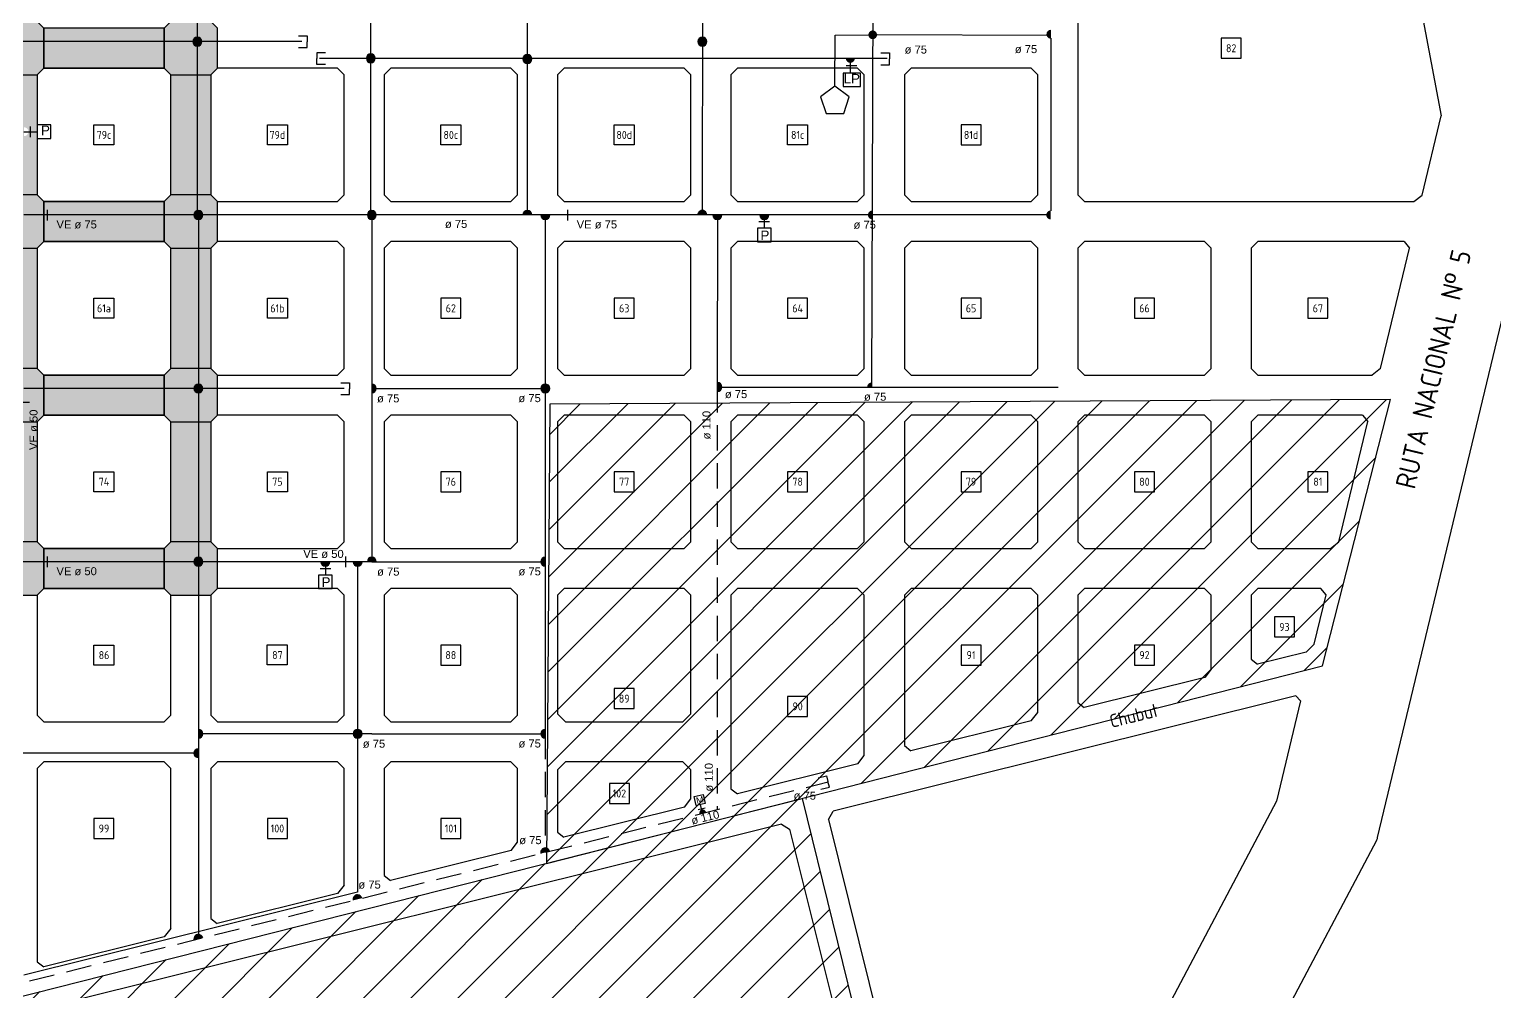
# Model space of a CAD drawing. Extents: x -48 to 13651, y -112 to 3468.
# Drawn here: x 12001 to 13099, y 907 to 1628 of the extents above; entities that cross this region are included whole.
import ezdxf
from ezdxf.enums import TextEntityAlignment as Align

# ---------------------------------------------------------------- set-up
doc = ezdxf.new("R2010")
doc.units = 0
doc.header["$LTSCALE"] = 6
doc.header["$MEASUREMENT"] = 0
doc.linetypes.add('HIDDEN2', pattern=[4.7625, 3.175, -1.5875])
for name, color, linetype in [('01', 1, 'CONTINUOUS'), ('02', 2, 'CONTINUOUS'), ('A110', 170, 'CONTINUOUS'), ('AMPLIACIONES', 2, 'CONTINUOUS'), ('Caño 50mm', 1, 'CONTINUOUS'), ('Caño 63mm', 2, 'CONTINUOUS'), ('llaves', 3, 'CONTINUOUS'), ('MANZANAS', 7, 'CONTINUOUS'), ('NOMB_CALLES', 4, 'CONTINUOUS'), ('NOMENCLATURA CAÑOS', 3, 'CONTINUOUS'), ('NUMERO-MANZANA', 4, 'CONTINUOUS'), ('Pavimento', 253, 'CONTINUOUS'), ('RED', 200, 'CONTINUOUS'), ('RED SEC', 150, 'CONTINUOUS'), ('sectores nuevos', 252, 'CONTINUOUS')]:
    doc.layers.add(name, color=color, linetype=linetype)
doc.styles.add('DATOS', font='arial.ttf')
doc.styles.add('GEOSLAB703LTBT', font='isocp.shx', dxfattribs={"width": 0.9, "height": 8})

# ---------------------------------------------------------------- blocks, each defined once
blk = doc.blocks.new('CUADRADO')
at = {"layer": 'NUMERO-MANZANA', "linetype": 'Continuous'}
blk.add_lwpolyline([(-7.5, -7.5), (7.5, -7.5), (7.5, 7.5), (-7.5, 7.5)], close=True, dxfattribs=at)

msp = doc.modelspace()

# ---------------------------------------------------------------- hatches: boundary and pattern name
at = {"layer": 'Pavimento'}
h = msp.add_hatch(color=256, dxfattribs=at)
h.paths.add_polyline_path([(11751.575, 1599.145), (11841.575, 1599.145), (11841.575, 1629.145), (11751.575, 1629.145)])
h.paths.add_polyline_path([(11881.575, 1599.145), (11881.575, 1629.145), (11876.575, 1634.145), (11846.575, 1634.145), (11841.575, 1629.145), (11841.575, 1599.145), (11846.575, 1594.145), (11876.575, 1594.145)])
h.paths.add_polyline_path([(11881.575, 1599.145), (11971.575, 1599.145), (11971.575, 1629.145), (11881.575, 1629.145)])
h.paths.add_polyline_path([(12011.575, 1599.145), (12011.575, 1629.145), (12006.575, 1634.145), (11976.575, 1634.145), (11971.575, 1629.145), (11971.575, 1599.145), (11976.575, 1594.145), (12006.575, 1594.145)])
h.paths.add_polyline_path([(12011.575, 1599.145), (12101.575, 1599.145), (12101.575, 1629.145), (12011.575, 1629.145)])
h.paths.add_polyline_path([(12141.575, 1599.145), (12141.575, 1629.145), (12136.575, 1634.145), (12106.575, 1634.145), (12101.575, 1629.145), (12101.575, 1599.145), (12106.575, 1594.145), (12136.575, 1594.145)])
h = msp.add_hatch(color=256, dxfattribs=at)
h.dxf.hatch_style = 2
h.paths.add_polyline_path([(11996.575, 1594.145), (11976.575, 1594.145), (11976.575, 1504.145), (11996.575, 1504.145)])
h.paths.add_polyline_path([(12006.575, 1551.551), (11999.926, 1551.551, -0.41421356), (11996.575, 1548.2), (11996.575, 1504.145), (12006.575, 1504.145)])
h.paths.add_polyline_path([(11996.575, 1554.902, -0.41421356), (11999.926, 1551.551), (12006.575, 1551.551), (12006.575, 1594.145), (11996.575, 1594.145)])
h = msp.add_hatch(color=256, dxfattribs=at)
h.dxf.hatch_style = 2
h.paths.add_polyline_path([(12127.359, 1334.145), (12106.575, 1334.145), (12106.575, 1244.145), (12127.359, 1244.145)])
h.paths.add_polyline_path([(12127.359, 1244.145), (12136.575, 1244.145), (12136.575, 1334.145), (12127.359, 1334.145)])
h.paths.add_polyline_path([(12127.359, 1464.145), (12106.575, 1464.145), (12106.575, 1374.145), (12127.359, 1374.145)])
h.paths.add_polyline_path([(12136.575, 1464.145), (12127.359, 1464.145), (12127.359, 1374.145), (12136.575, 1374.145)])
h.paths.add_polyline_path([(12126.575, 1594.145), (12106.575, 1594.145), (12106.575, 1504.145), (12126.575, 1504.145)])
h.paths.add_polyline_path([(12126.575, 1504.145), (12136.575, 1504.145), (12136.575, 1594.145), (12126.575, 1594.145)])
h = msp.add_hatch(color=256, dxfattribs=at)
h.paths.add_polyline_path([(12141.575, 1469.145), (12141.575, 1499.145), (12136.575, 1504.145), (12106.575, 1504.145), (12101.575, 1499.145), (12101.575, 1469.145), (12106.575, 1464.145), (12136.575, 1464.145)])
h.paths.add_polyline_path([(12011.575, 1469.145), (12101.575, 1469.145), (12101.575, 1499.145), (12011.575, 1499.145)])
h.paths.add_polyline_path([(12011.575, 1469.145), (12011.575, 1499.145), (12006.575, 1504.145), (11976.575, 1504.145), (11971.575, 1499.145), (11971.575, 1469.145), (11976.575, 1464.145), (12006.575, 1464.145)])
h.paths.add_polyline_path([(11881.575, 1469.145), (11971.575, 1469.145), (11971.575, 1499.145), (11881.575, 1499.145)])
h.paths.add_polyline_path([(11881.575, 1469.145), (11881.575, 1499.145), (11876.575, 1504.145), (11846.575, 1504.145), (11841.575, 1499.145), (11841.575, 1469.145), (11846.575, 1464.145), (11876.575, 1464.145)])
h = msp.add_hatch(color=256, dxfattribs=at)
h.dxf.hatch_style = 2
h.paths.add_polyline_path([(11996.575, 1464.145), (11976.575, 1464.145), (11976.575, 1374.145), (11996.575, 1374.145)])
h.paths.add_polyline_path([(11996.575, 1374.145), (12006.575, 1374.145), (12006.575, 1464.145), (11996.575, 1464.145)])
h = msp.add_hatch(color=256, dxfattribs=at)
h.paths.add_polyline_path([(11695.475, 1369.145), (11695.475, 1339.145), (11699.299, 1334.286), (11716.575, 1334.145), (11711.575, 1339.145), (11711.575, 1369.145)])
h.paths.add_polyline_path([(11754.859, 1339.145), (11751.575, 1369.145), (11746.575, 1374.145), (11716.575, 1374.145), (11711.575, 1369.145), (11711.575, 1339.145), (11716.575, 1334.145), (11748.684, 1334.286)])
h.paths.add_polyline_path([(11754.859, 1339.145), (11841.575, 1339.145), (11841.575, 1369.145), (11751.575, 1369.145)])
h.paths.add_polyline_path([(11881.575, 1339.145), (11881.575, 1369.145), (11876.575, 1374.145), (11846.575, 1374.145), (11841.575, 1369.145), (11841.575, 1339.145), (11846.575, 1334.145), (11876.575, 1334.145)])
h.paths.add_polyline_path([(11881.575, 1339.145), (11971.575, 1339.145), (11971.575, 1369.145), (11881.575, 1369.145)])
h.paths.add_polyline_path([(12011.575, 1339.145), (12011.575, 1369.145), (12006.575, 1374.145), (11976.575, 1374.145), (11971.575, 1369.145), (11971.575, 1339.145), (11976.575, 1334.145), (12006.575, 1334.145)])
h.paths.add_polyline_path([(12011.575, 1339.145), (12101.575, 1339.145), (12101.575, 1369.145), (12011.575, 1369.145)])
h.paths.add_polyline_path([(12141.575, 1339.145), (12141.575, 1369.145), (12136.575, 1374.145), (12106.575, 1374.145), (12101.575, 1369.145), (12101.575, 1339.145), (12106.575, 1334.145), (12136.575, 1334.145)])
h = msp.add_hatch(color=256, dxfattribs=at)
h.dxf.hatch_style = 2
h.paths.add_polyline_path([(12006.575, 1334.145), (11996.575, 1334.145), (11996.575, 1244.145), (12006.575, 1244.145)])
h = msp.add_hatch(color=256, dxfattribs=at)
h.paths.add_polyline_path([(12141.575, 1209.145), (12141.575, 1239.145), (12136.575, 1244.145), (12106.575, 1244.145), (12101.575, 1239.145), (12101.575, 1209.145), (12106.575, 1204.145), (12136.575, 1204.145)])
h.paths.add_polyline_path([(12011.575, 1209.145), (12101.575, 1209.145), (12101.575, 1239.145), (12011.575, 1239.145)])
h.paths.add_polyline_path([(12011.575, 1209.145), (12011.575, 1239.145), (12006.575, 1244.145), (11976.575, 1244.145), (11971.575, 1239.145), (11971.575, 1209.145), (11976.575, 1204.145), (12006.575, 1204.145)])
h.paths.add_polyline_path([(11881.575, 1209.145), (11971.575, 1209.145), (11971.575, 1239.145), (11881.575, 1239.145)])
h.paths.add_polyline_path([(11881.575, 1209.145), (11881.575, 1239.145), (11876.575, 1244.145), (11846.575, 1244.145), (11841.575, 1239.145), (11841.575, 1209.145), (11846.575, 1204.145), (11876.575, 1204.145)])
at = {"layer": 'RED SEC'}
h = msp.add_hatch(color=256, dxfattribs=at)
edge = h.paths.add_edge_path()
edge.add_line((12632.949, 1627.54), (12632.949, 1620.837))
edge.add_arc((12632.949, 1624.188), 3.351, 90, 270, ccw=False)
h = msp.add_hatch(color=256, dxfattribs=at)
edge = h.paths.add_edge_path()
edge.add_line((12632.757, 1627.54), (12632.757, 1620.837))
edge.add_arc((12632.757, 1624.188), 3.351, -90, 90)
h = msp.add_hatch(color=256, dxfattribs=at)
edge = h.paths.add_edge_path()
edge.add_line((12766.443, 1627.954), (12766.443, 1621.251))
edge.add_arc((12766.443, 1624.603), 3.351, 90, 270, ccw=False)
h = msp.add_hatch(color=256, dxfattribs=at)
edge = h.paths.add_edge_path()
edge.add_line((12126.575, 1622.497), (12126.575, 1615.794))
edge.add_arc((12126.575, 1619.145), 3.351, 90, 270, ccw=False)
h = msp.add_hatch(color=256, dxfattribs=at)
edge = h.paths.add_edge_path()
edge.add_line((12126.575, 1622.497), (12126.575, 1615.794))
edge.add_arc((12126.575, 1619.145), 3.351, 270, 450)
h = msp.add_hatch(color=256, dxfattribs=at)
edge = h.paths.add_edge_path()
edge.add_line((12505.194, 1622.497), (12505.194, 1615.794))
edge.add_arc((12505.194, 1619.145), 3.351, 90, 270, ccw=False)
h = msp.add_hatch(color=256, dxfattribs=at)
edge = h.paths.add_edge_path()
edge.add_line((12505.194, 1622.497), (12505.194, 1615.794))
edge.add_arc((12505.194, 1619.145), 3.351, 270, 450)
h = msp.add_hatch(color=256, dxfattribs=at)
edge = h.paths.add_edge_path()
edge.add_line((12256.604, 1610.008), (12256.604, 1603.305))
edge.add_arc((12256.604, 1606.656), 3.351, 90, 270, ccw=False)
h = msp.add_hatch(color=256, dxfattribs=at)
edge = h.paths.add_edge_path()
edge.add_line((12256.604, 1610.008), (12256.604, 1603.305))
edge.add_arc((12256.604, 1606.656), 3.351, 270, 450)
h = msp.add_hatch(color=256, dxfattribs=at)
edge = h.paths.add_edge_path()
edge.add_line((12373.999, 1609.455), (12373.999, 1602.752))
edge.add_arc((12373.999, 1606.104), 3.351, 90, 270, ccw=False)
h = msp.add_hatch(color=256, dxfattribs=at)
edge = h.paths.add_edge_path()
edge.add_line((12373.999, 1609.455), (12373.999, 1602.752))
edge.add_arc((12373.999, 1606.104), 3.351, 270, 450)
h = msp.add_hatch(color=256, dxfattribs=at)
edge = h.paths.add_edge_path()
edge.add_line((12612.734, 1606.494), (12619.437, 1606.494))
edge.add_arc((12616.086, 1606.494), 3.351, -180, 0, ccw=False)
h = msp.add_hatch(color=256, dxfattribs=at)
edge = h.paths.add_edge_path()
edge.add_line((12127.359, 1492.497), (12127.359, 1485.794))
edge.add_arc((12127.359, 1489.145), 3.351, 90, 270, ccw=False)
h = msp.add_hatch(color=256, dxfattribs=at)
edge = h.paths.add_edge_path()
edge.add_line((12127.359, 1492.497), (12127.359, 1485.794))
edge.add_arc((12127.359, 1489.145), 3.351, 270, 450)
h = msp.add_hatch(color=256, dxfattribs=at)
edge = h.paths.add_edge_path()
edge.add_line((12257.359, 1492.497), (12257.359, 1485.794))
edge.add_arc((12257.359, 1489.145), 3.351, 90, 270, ccw=False)
h = msp.add_hatch(color=256, dxfattribs=at)
edge = h.paths.add_edge_path()
edge.add_line((12257.359, 1492.497), (12257.359, 1485.794))
edge.add_arc((12257.359, 1489.145), 3.351, 270, 450)
h = msp.add_hatch(color=256, dxfattribs=at)
edge = h.paths.add_edge_path()
edge.add_line((12377.374, 1489.145), (12370.672, 1489.145))
edge.add_arc((12374.023, 1489.145), 3.351, 0, 180, ccw=False)
h = msp.add_hatch(color=256, dxfattribs=at)
edge = h.paths.add_edge_path()
edge.add_line((12390.711, 1489.145), (12384.008, 1489.145))
edge.add_arc((12387.359, 1489.145), 3.351, 180, 360)
h = msp.add_hatch(color=256, dxfattribs=at)
edge = h.paths.add_edge_path()
edge.add_line((12508.438, 1489.144), (12501.735, 1489.147))
edge.add_arc((12505.087, 1489.145), 3.351, -0.023758, 179.976242, ccw=False)
h = msp.add_hatch(color=256, dxfattribs=at)
edge = h.paths.add_edge_path()
edge.add_line((12519.764, 1489.139), (12513.061, 1489.142))
edge.add_arc((12516.413, 1489.141), 3.351, 179.976242, 359.976242)
h = msp.add_hatch(color=256, dxfattribs=at)
edge = h.paths.add_edge_path()
edge.add_line((12548.223, 1489.145), (12554.926, 1489.145))
edge.add_arc((12551.575, 1489.145), 3.351, -180, 0, ccw=False)
h = msp.add_hatch(color=256, dxfattribs=at)
edge = h.paths.add_edge_path()
edge.add_line((12632.593, 1492.497), (12632.593, 1485.794))
edge.add_arc((12632.593, 1489.145), 3.351, 90, 270, ccw=False)
h = msp.add_hatch(color=256, dxfattribs=at)
edge = h.paths.add_edge_path()
edge.add_line((12766.3, 1492.497), (12766.3, 1485.794))
edge.add_arc((12766.3, 1489.145), 3.351, 90, 270, ccw=False)
h = msp.add_hatch(color=256, dxfattribs=at)
edge = h.paths.add_edge_path()
edge.add_line((12127.359, 1362.38), (12127.359, 1355.677))
edge.add_arc((12127.359, 1359.029), 3.351, 90, 270, ccw=False)
h = msp.add_hatch(color=256, dxfattribs=at)
edge = h.paths.add_edge_path()
edge.add_line((12127.359, 1362.38), (12127.359, 1355.677))
edge.add_arc((12127.359, 1359.029), 3.351, 270, 450)
h = msp.add_hatch(color=256, dxfattribs=at)
edge = h.paths.add_edge_path()
edge.add_line((12257.359, 1362.404), (12257.359, 1355.701))
edge.add_arc((12257.359, 1359.053), 3.351, 270, 450)
h = msp.add_hatch(color=256, dxfattribs=at)
edge = h.paths.add_edge_path()
edge.add_line((12387.359, 1362.404), (12387.359, 1355.701))
edge.add_arc((12387.359, 1359.053), 3.351, 90, 270, ccw=False)
h = msp.add_hatch(color=256, dxfattribs=at)
edge = h.paths.add_edge_path()
edge.add_line((12387.359, 1362.404), (12387.359, 1355.701))
edge.add_arc((12387.359, 1359.053), 3.351, 270, 450)
h = msp.add_hatch(color=256, dxfattribs=at)
edge = h.paths.add_edge_path()
edge.add_line((12516.359, 1360.145), (12519.71, 1360.145))
edge.add_arc((12516.359, 1360.145), 3.351, 360, 450)
edge.add_line((12516.359, 1363.497), (12516.359, 1360.145))
h = msp.add_hatch(color=256, dxfattribs=at)
edge = h.paths.add_edge_path()
edge.add_line((12632.016, 1360.145), (12628.665, 1360.145))
edge.add_arc((12632.016, 1360.145), 3.351, 90, 180, ccw=False)
edge.add_line((12632.016, 1363.497), (12632.016, 1360.145))
h = msp.add_hatch(color=256, dxfattribs=at)
edge = h.paths.add_edge_path()
edge.add_line((12516.359, 1360.145), (12519.71, 1360.145))
edge.add_arc((12516.359, 1360.145), 3.351, -90, 0, ccw=False)
edge.add_line((12516.359, 1356.794), (12516.359, 1360.145))
h = msp.add_hatch(color=256, dxfattribs=at)
edge = h.paths.add_edge_path()
edge.add_line((12127.359, 1232.497), (12127.359, 1225.794))
edge.add_arc((12127.359, 1229.145), 3.351, 90, 270, ccw=False)
h = msp.add_hatch(color=256, dxfattribs=at)
edge = h.paths.add_edge_path()
edge.add_line((12127.359, 1232.497), (12127.359, 1225.794))
edge.add_arc((12127.359, 1229.145), 3.351, 270, 450)
h = msp.add_hatch(color=256, dxfattribs=at)
edge = h.paths.add_edge_path()
edge.add_line((12254.008, 1229.145), (12260.711, 1229.145))
edge.add_arc((12257.359, 1229.145), 3.351, 360, 540)
h = msp.add_hatch(color=256, dxfattribs=at)
edge = h.paths.add_edge_path()
edge.add_line((12387.359, 1232.497), (12387.359, 1225.794))
edge.add_arc((12387.359, 1229.145), 3.351, 90, 270, ccw=False)
h = msp.add_hatch(color=256, dxfattribs=at)
edge = h.paths.add_edge_path()
edge.add_line((12219.185, 1229.145), (12225.888, 1229.145))
edge.add_arc((12222.537, 1229.145), 3.351, -180, 0, ccw=False)
h = msp.add_hatch(color=256, dxfattribs=at)
edge = h.paths.add_edge_path()
edge.add_line((12243.308, 1229.145), (12250.011, 1229.145))
edge.add_arc((12246.66, 1229.145), 3.351, 180, 360, ccw=False)
h = msp.add_hatch(color=256, dxfattribs=at)
edge = h.paths.add_edge_path()
edge.add_line((12127.359, 1103.497), (12127.359, 1096.794))
edge.add_arc((12127.359, 1100.145), 3.351, 270, 450)
h = msp.add_hatch(color=256, dxfattribs=at)
edge = h.paths.add_edge_path()
edge.add_line((12246.66, 1103.497), (12246.66, 1096.794))
edge.add_arc((12246.66, 1100.145), 3.351, 90, 270, ccw=False)
h = msp.add_hatch(color=256, dxfattribs=at)
edge = h.paths.add_edge_path()
edge.add_line((12246.66, 1103.497), (12246.66, 1096.794))
edge.add_arc((12246.66, 1100.145), 3.351, 270, 450)
h = msp.add_hatch(color=256, dxfattribs=at)
edge = h.paths.add_edge_path()
edge.add_line((12384.008, 1100.145), (12387.359, 1100.145))
edge.add_line((12387.359, 1100.145), (12387.359, 1103.497))
edge.add_arc((12387.359, 1100.145), 3.351, 90, 180)
h = msp.add_hatch(color=256, dxfattribs=at)
edge = h.paths.add_edge_path()
edge.add_line((12384.008, 1100.145), (12387.359, 1100.145))
edge.add_line((12387.359, 1100.145), (12387.359, 1096.794))
edge.add_arc((12387.359, 1100.145), 3.351, 180, 270, ccw=False)
h = msp.add_hatch(color=256, dxfattribs=at)
edge = h.paths.add_edge_path()
edge.add_line((12127.359, 1088.974), (12127.359, 1082.272))
edge.add_arc((12127.359, 1085.623), 3.351, 90, 270, ccw=False)
h = msp.add_hatch(color=256, dxfattribs=at)
edge = h.paths.add_edge_path()
edge.add_line((12503.173, 1040.118), (12507.584, 1041.123))
edge.add_arc((12505.378, 1040.62), 2.262, 372.839611, 552.839611)
h = msp.add_hatch(color=256, dxfattribs=at)
edge = h.paths.add_edge_path()
edge.add_line((12384.108, 1010.382), (12387.359, 1011.193))
edge.add_line((12387.359, 1011.193), (12387.359, 1014.544))
edge.add_arc((12387.359, 1011.193), 3.351, 90, 194)
h = msp.add_hatch(color=256, dxfattribs=at)
edge = h.paths.add_edge_path()
edge.add_line((12387.359, 1011.193), (12390.611, 1012.003))
edge.add_arc((12387.359, 1011.193), 3.351, 14, 90)
edge.add_line((12387.359, 1014.544), (12387.359, 1011.193))
h = msp.add_hatch(color=256, dxfattribs=at)
edge = h.paths.add_edge_path()
edge.add_line((12243.408, 975.301), (12246.66, 976.112))
edge.add_line((12246.66, 976.112), (12246.66, 979.464))
edge.add_arc((12246.66, 976.112), 3.351, 90, 194)
h = msp.add_hatch(color=256, dxfattribs=at)
edge = h.paths.add_edge_path()
edge.add_line((12246.66, 976.112), (12249.911, 976.923))
edge.add_arc((12246.66, 976.112), 3.351, 14, 90)
edge.add_line((12246.66, 979.464), (12246.66, 976.112))
h = msp.add_hatch(color=256, dxfattribs=at)
edge = h.paths.add_edge_path()
edge.add_line((12124.108, 945.557), (12127.359, 946.367))
edge.add_line((12127.359, 946.367), (12127.359, 949.719))
edge.add_arc((12127.359, 946.367), 3.351, 90, 194)
h = msp.add_hatch(color=256, dxfattribs=at)
edge = h.paths.add_edge_path()
edge.add_line((12127.359, 946.367), (12130.611, 947.178))
edge.add_arc((12127.359, 946.367), 3.351, 14, 90)
edge.add_line((12127.359, 949.719), (12127.359, 946.367))
at = {"layer": 'sectores nuevos'}
h = msp.add_hatch(dxfattribs=at)
h.set_pattern_fill('ANSI31', color=256, scale=200, style=0)
h.paths.add_polyline_path([(13021.119, 1350.737), (12390.781, 1347.309), (12388.229, 1002.842), (12969.95, 1151.166)])
h = msp.add_hatch(dxfattribs=at)
h.set_pattern_fill('ANSI31', color=256, scale=200, style=0)
h.paths.add_polyline_path([(12579.905, 1051.715), (12693.68, 589.25), (12682.743, 546.981), (11462.453, 239.432), (11606.559, 805.05)])

# ---------------------------------------------------------------- linework, layer by layer
at = {"layer": '01'}
for points in [[(12610.742, 1585.507), (12623.78, 1585.507), (12623.78, 1595.543), (12610.742, 1595.543)], [(12016.632, 1546.443), (12016.632, 1556.659), (12006.596, 1556.659), (12006.596, 1546.443)], [(12546.466, 1469.088), (12556.683, 1469.088), (12556.683, 1479.124), (12546.466, 1479.124)], [(12217.429, 1209.088), (12227.645, 1209.088), (12227.645, 1219.124), (12217.429, 1219.124)]]:
    msp.add_lwpolyline(points, close=True, dxfattribs=at)
for points in [[(11996.575, 1551.551), (12006.596, 1551.551)], [(12551.575, 1489.145), (12551.575, 1479.124)], [(12222.537, 1229.145), (12222.537, 1219.124)]]:
    msp.add_lwpolyline(points, dxfattribs=at)
at = {"layer": 'A110', "linetype": 'HIDDEN2'}
for p, q in [((12516.359, 1360.145), (12516.359, 1043.358)), ((11584.868, 811.14), (12599.352, 1064.062))]:
    msp.add_line(p, q, dxfattribs=at)
at = {"layer": 'AMPLIACIONES', "color": 5}
for p, q in [((12604.462, 1585.576), (12604.702, 1623.878)), ((12604.702, 1623.878), (12632.757, 1624.188))]:
    msp.add_line(p, q, dxfattribs=at)
at = {"layer": 'AMPLIACIONES'}
for p, q in [((12636.129, 1624.342), (12763.892, 1623.972)), ((12766.315, 1621.804), (12766.315, 1492.182))]:
    msp.add_line(p, q, dxfattribs=at)
at = {"layer": 'AMPLIACIONES', "color": 1}
msp.add_line((12615.986, 1606.313), (12615.986, 1595.543), dxfattribs=at)
at = {"layer": 'Caño 50mm'}
for p, q in [((12374.023, 1489.145), (12374.023, 2128.141)), ((12256.575, 1489.145), (12256.575, 1997.972)), ((12126.575, 1489.145), (12126.575, 1749.145)), ((12204.888, 1619.145), (11674.435, 1619.145)), ((12643.718, 1606.345), (12218.111, 1606.345)), ((12127.359, 1489.145), (12127.359, 946.367)), ((12236.575, 1359.049), (11996.575, 1359.004)), ((12257.359, 1229.145), (11716.436, 1229.145)), ((12257.359, 1100.145), (12127.359, 1100.145)), ((12127.359, 1085.623), (11681.617, 1085.623)), ((12246.66, 981.448), (11996.575, 919.095))]:
    msp.add_line(p, q, dxfattribs=at)
msp.add_lwpolyline([(12604.462, 1585.576), (12593.746, 1577.79), (12597.839, 1565.192), (12611.085, 1565.192), (12615.178, 1577.79)], close=True, dxfattribs=at)
at = {"layer": 'Caño 63mm'}
for p, q in [((12505.248, 1879.145), (12505.087, 1489.145)), ((12633.195, 1747.074), (12631.912, 1360.145)), ((12765.348, 1489.145), (11996.575, 1489.145)), ((12257.359, 1489.145), (12257.359, 1229.145)), ((12387.359, 1489.145), (12387.359, 1100.145)), ((12516.413, 1489.145), (12516.359, 1360.145)), ((12257.311, 1359.053), (12387.311, 1359.053)), ((12516.359, 1360.145), (12771.853, 1360.145)), ((12246.66, 1229.145), (12246.66, 981.448)), ((12257.359, 1229.145), (12387.359, 1229.145)), ((12257.359, 1100.145), (12387.359, 1100.145))]:
    msp.add_line(p, q, dxfattribs=at)
at = {"layer": 'Caño 63mm', "linetype": 'HIDDEN2'}
msp.add_line((12387.359, 1100.145), (12387.359, 1011.193), dxfattribs=at)
at = {"layer": 'llaves'}
for points in [[(12202.346, 1623.345), (12208.9, 1623.345), (12208.9, 1618.971)], [(12202.346, 1614.597), (12208.9, 1614.597), (12208.9, 1618.971)], [(12222.59, 1610.812), (12216.036, 1610.812), (12216.036, 1606.437)], [(12222.59, 1602.063), (12216.036, 1602.063), (12216.036, 1606.437)], [(12638.938, 1610.568), (12645.492, 1610.568), (12645.492, 1606.193)], [(12638.938, 1601.819), (12645.492, 1601.819), (12645.492, 1606.193)], [(12234.033, 1363.249), (12240.586, 1363.249), (12240.586, 1358.875)], [(12234.033, 1354.5), (12240.586, 1354.5), (12240.586, 1358.875)], [(12591.862, 1067.012), (12598.221, 1068.599), (12599.279, 1064.354)], [(12593.979, 1058.524), (12600.338, 1060.11), (12599.279, 1064.354)]]:
    msp.add_lwpolyline(points, dxfattribs=at)
at = {"layer": 'MANZANAS'}
for p, q in [((13011.326, 1022.373), (13193.16, 1779.767)), ((12786.575, 1724.145), (12786.575, 1504.145)), ((13028.911, 1724.231), (13058.98, 1563.559)), ((12011.575, 1599.145), (12006.575, 1594.145)), ((12006.575, 1594.145), (12006.575, 1504.145)), ((12101.575, 1599.145), (12011.575, 1599.145)), ((12106.575, 1594.145), (12101.575, 1599.145)), ((12106.575, 1504.145), (12106.575, 1594.145)), ((12141.575, 1599.145), (12136.575, 1594.145)), ((12136.575, 1594.145), (12136.575, 1504.145)), ((12231.575, 1599.145), (12141.575, 1599.145)), ((12236.575, 1594.145), (12231.575, 1599.145)), ((12236.575, 1504.145), (12236.575, 1594.145)), ((12271.575, 1599.145), (12266.575, 1594.145)), ((12266.575, 1594.145), (12266.575, 1504.145)), ((12361.575, 1599.145), (12271.575, 1599.145)), ((12361.575, 1599.145), (12366.575, 1594.145)), ((12366.575, 1504.145), (12366.575, 1594.145)), ((12396.575, 1594.145), (12401.575, 1599.145)), ((12396.575, 1594.145), (12396.575, 1504.145)), ((12491.575, 1599.145), (12401.575, 1599.145)), ((12496.575, 1594.145), (12491.575, 1599.145)), ((12496.575, 1504.145), (12496.575, 1594.145)), ((12531.575, 1599.145), (12526.575, 1594.145)), ((12526.575, 1594.145), (12526.575, 1504.145)), ((12621.575, 1599.145), (12531.575, 1599.145)), ((12626.575, 1594.145), (12621.575, 1599.145)), ((12626.575, 1504.145), (12626.575, 1594.145)), ((12661.575, 1599.145), (12656.575, 1594.145)), ((12656.575, 1594.145), (12656.575, 1504.145)), ((12751.575, 1599.145), (12661.575, 1599.145)), ((12751.575, 1599.145), (12756.575, 1594.145)), ((12756.575, 1504.145), (12756.575, 1594.145)), ((13044.683, 1504.007), (13058.98, 1563.559)), ((12006.575, 1504.145), (12011.575, 1499.145)), ((12011.575, 1499.145), (12101.575, 1499.145)), ((12106.575, 1504.145), (12101.575, 1499.145)), ((12141.575, 1499.145), (12136.575, 1504.145)), ((12141.575, 1499.145), (12231.575, 1499.145)), ((12236.575, 1504.145), (12231.575, 1499.145)), ((12266.575, 1504.145), (12271.575, 1499.145)), ((12271.575, 1499.145), (12361.575, 1499.145)), ((12366.575, 1504.145), (12361.575, 1499.145)), ((12401.575, 1499.145), (12396.575, 1504.145)), ((12401.575, 1499.145), (12491.575, 1499.145)), ((12491.575, 1499.145), (12496.575, 1504.145)), ((12526.575, 1504.145), (12531.575, 1499.145)), ((12531.575, 1499.145), (12621.575, 1499.145)), ((12626.575, 1504.145), (12621.575, 1499.145)), ((12661.575, 1499.145), (12656.575, 1504.145)), ((12661.575, 1499.145), (12751.575, 1499.145)), ((12756.575, 1504.145), (12751.575, 1499.145)), ((12786.575, 1504.145), (12791.575, 1499.145)), ((12791.575, 1499.145), (13038.516, 1499.145)), ((13038.516, 1499.145), (13044.683, 1504.007)), ((12011.575, 1469.145), (12006.575, 1464.145)), ((12006.575, 1464.145), (12006.575, 1374.145)), ((12101.575, 1469.145), (12011.575, 1469.145)), ((12101.575, 1469.145), (12106.575, 1464.145)), ((12106.575, 1374.145), (12106.575, 1464.145)), ((12136.575, 1464.145), (12141.575, 1469.145)), ((12136.575, 1464.145), (12136.575, 1374.145)), ((12231.575, 1469.145), (12141.575, 1469.145)), ((12236.575, 1464.145), (12231.575, 1469.145)), ((12236.575, 1374.145), (12236.575, 1464.145)), ((12271.575, 1469.145), (12266.575, 1464.145)), ((12266.575, 1464.145), (12266.575, 1374.145)), ((12361.575, 1469.145), (12271.575, 1469.145)), ((12361.575, 1469.145), (12366.575, 1464.145)), ((12366.575, 1374.145), (12366.575, 1464.145)), ((12396.575, 1464.145), (12401.575, 1469.145)), ((12396.575, 1464.145), (12396.575, 1374.145)), ((12491.575, 1469.145), (12401.575, 1469.145)), ((12496.575, 1464.145), (12491.575, 1469.145)), ((12496.575, 1374.145), (12496.575, 1464.145)), ((12531.575, 1469.145), (12526.575, 1464.145)), ((12526.575, 1464.145), (12526.575, 1374.145)), ((12621.575, 1469.145), (12531.575, 1469.145)), ((12621.575, 1469.145), (12626.575, 1464.145)), ((12626.575, 1374.145), (12626.575, 1464.145)), ((12656.575, 1464.145), (12661.575, 1469.145)), ((12656.575, 1464.145), (12656.575, 1374.145)), ((12751.575, 1469.145), (12661.575, 1469.145)), ((12751.575, 1469.145), (12756.575, 1464.145)), ((12756.575, 1374.145), (12756.575, 1464.145)), ((12786.575, 1464.145), (12791.575, 1469.145)), ((12786.575, 1464.145), (12786.575, 1374.145)), ((12881.575, 1469.145), (12791.575, 1469.145)), ((12886.575, 1464.145), (12881.575, 1469.145)), ((12886.575, 1374.145), (12886.575, 1464.145)), ((12916.575, 1464.145), (12921.575, 1469.145)), ((12916.575, 1464.145), (12916.575, 1374.145)), ((13031.313, 1469.145), (12921.575, 1469.145)), ((13013.473, 1374.007), (13035.146, 1464.283)), ((13031.313, 1469.145), (13035.146, 1464.283)), ((12011.575, 1369.145), (12006.575, 1374.145)), ((12106.575, 1374.145), (12101.575, 1369.145)), ((12141.575, 1369.145), (12136.575, 1374.145)), ((12236.575, 1374.145), (12231.575, 1369.145)), ((12271.575, 1369.145), (12266.575, 1374.145)), ((12361.575, 1369.145), (12366.575, 1374.145)), ((12396.575, 1374.145), (12401.575, 1369.145)), ((12491.575, 1369.145), (12496.575, 1374.145)), ((12526.575, 1374.145), (12531.575, 1369.145)), ((12621.575, 1369.145), (12626.575, 1374.145)), ((12656.575, 1374.145), (12661.575, 1369.145)), ((12751.575, 1369.145), (12756.575, 1374.145)), ((12791.575, 1369.145), (12786.575, 1374.145)), ((12886.575, 1374.145), (12881.575, 1369.145)), ((12921.575, 1369.145), (12916.575, 1374.145)), ((13013.473, 1374.007), (13007.305, 1369.145)), ((12011.575, 1369.145), (12101.575, 1369.145)), ((12141.575, 1369.145), (12231.575, 1369.145)), ((12271.575, 1369.145), (12361.575, 1369.145)), ((12401.575, 1369.145), (12491.575, 1369.145)), ((12531.575, 1369.145), (12621.575, 1369.145)), ((12661.575, 1369.145), (12751.575, 1369.145)), ((12791.575, 1369.145), (12881.575, 1369.145)), ((12921.575, 1369.145), (13007.305, 1369.145)), ((12006.575, 1334.145), (12011.575, 1339.145)), ((12006.575, 1334.145), (12006.575, 1244.145)), ((12101.575, 1339.145), (12011.575, 1339.145)), ((12101.575, 1339.145), (12106.575, 1334.145)), ((12106.575, 1244.145), (12106.575, 1334.145)), ((12136.575, 1334.145), (12141.575, 1339.145)), ((12136.575, 1334.145), (12136.575, 1244.145)), ((12231.575, 1339.145), (12141.575, 1339.145)), ((12231.575, 1339.145), (12236.575, 1334.145)), ((12236.575, 1244.145), (12236.575, 1334.145)), ((12266.575, 1334.145), (12271.575, 1339.145)), ((12266.575, 1334.145), (12266.575, 1244.145)), ((12361.575, 1339.145), (12271.575, 1339.145)), ((12366.575, 1334.145), (12361.575, 1339.145)), ((12366.575, 1244.145), (12366.575, 1334.145)), ((12401.575, 1339.145), (12396.575, 1334.145)), ((12396.575, 1334.145), (12396.575, 1244.145)), ((12491.575, 1339.145), (12401.575, 1339.145)), ((12496.575, 1334.145), (12491.575, 1339.145)), ((12496.575, 1244.145), (12496.575, 1334.145)), ((12531.575, 1339.145), (12526.575, 1334.145)), ((12526.575, 1334.145), (12526.575, 1244.145)), ((12621.575, 1339.145), (12531.575, 1339.145)), ((12626.575, 1334.145), (12621.575, 1339.145)), ((12626.575, 1244.145), (12626.575, 1334.145)), ((12661.575, 1339.145), (12656.575, 1334.145)), ((12656.575, 1334.145), (12656.575, 1244.145)), ((12751.575, 1339.145), (12661.575, 1339.145)), ((12751.575, 1339.145), (12756.575, 1334.145)), ((12756.575, 1244.145), (12756.575, 1334.145)), ((12791.575, 1339.145), (12786.575, 1334.145)), ((12786.575, 1334.145), (12786.575, 1244.145)), ((12881.575, 1339.145), (12791.575, 1339.145)), ((12881.575, 1339.145), (12886.575, 1334.145)), ((12886.575, 1244.145), (12886.575, 1334.145)), ((12921.575, 1339.145), (12916.575, 1334.145)), ((12916.575, 1334.145), (12916.575, 1244.145)), ((13000.103, 1339.145), (12921.575, 1339.145)), ((12982.262, 1244.007), (13003.936, 1334.283)), ((13000.103, 1339.145), (13003.936, 1334.283)), ((12006.575, 1244.145), (12011.575, 1239.145)), ((12101.575, 1239.145), (12106.575, 1244.145)), ((12141.575, 1239.145), (12136.575, 1244.145)), ((12236.575, 1244.145), (12231.575, 1239.145)), ((12271.575, 1239.145), (12266.575, 1244.145)), ((12366.575, 1244.145), (12361.575, 1239.145)), ((12401.575, 1239.145), (12396.575, 1244.145)), ((12491.575, 1239.145), (12496.575, 1244.145)), ((12526.575, 1244.145), (12531.575, 1239.145)), ((12621.575, 1239.145), (12626.575, 1244.145)), ((12656.575, 1244.145), (12661.575, 1239.145)), ((12756.575, 1244.145), (12751.575, 1239.145)), ((12791.575, 1239.145), (12786.575, 1244.145)), ((12881.575, 1239.145), (12886.575, 1244.145)), ((12916.575, 1244.145), (12921.575, 1239.145)), ((12976.095, 1239.145), (12982.262, 1244.007)), ((12011.575, 1239.145), (12101.575, 1239.145)), ((12141.575, 1239.145), (12231.575, 1239.145)), ((12271.575, 1239.145), (12361.575, 1239.145)), ((12401.575, 1239.145), (12491.575, 1239.145)), ((12531.575, 1239.145), (12621.575, 1239.145)), ((12661.575, 1239.145), (12751.575, 1239.145)), ((12791.575, 1239.145), (12881.575, 1239.145)), ((12921.575, 1239.145), (12976.095, 1239.145)), ((12011.575, 1209.145), (12006.575, 1204.145)), ((12101.575, 1209.145), (12011.575, 1209.145)), ((12101.575, 1209.145), (12106.575, 1204.145)), ((12136.575, 1204.145), (12141.575, 1209.145)), ((12231.575, 1209.145), (12141.575, 1209.145)), ((12231.575, 1209.145), (12236.575, 1204.145)), ((12271.575, 1209.145), (12266.575, 1204.145)), ((12361.575, 1209.145), (12271.575, 1209.145)), ((12361.575, 1209.145), (12366.575, 1204.145)), ((12396.575, 1204.145), (12401.575, 1209.145)), ((12491.575, 1209.145), (12401.575, 1209.145)), ((12496.575, 1204.145), (12491.575, 1209.145)), ((12531.575, 1209.145), (12526.575, 1204.145)), ((12621.575, 1209.145), (12531.575, 1209.145)), ((12626.575, 1204.145), (12621.575, 1209.145)), ((12661.575, 1209.145), (12656.575, 1204.145)), ((12751.575, 1209.145), (12661.575, 1209.145)), ((12751.575, 1209.145), (12756.575, 1204.145)), ((12786.575, 1204.145), (12791.575, 1209.145)), ((12881.575, 1209.145), (12791.575, 1209.145)), ((12881.575, 1209.145), (12886.575, 1204.145)), ((12921.575, 1209.145), (12916.575, 1204.145)), ((12968.893, 1209.145), (12921.575, 1209.145)), ((12972.726, 1204.283), (12968.893, 1209.145)), ((12006.575, 1204.145), (12006.575, 1114.145)), ((12106.575, 1114.145), (12106.575, 1204.145)), ((12136.575, 1204.145), (12136.575, 1114.145)), ((12236.575, 1114.145), (12236.575, 1204.145)), ((12266.575, 1204.145), (12266.575, 1114.145)), ((12366.575, 1114.145), (12366.575, 1204.145)), ((12396.575, 1204.145), (12396.575, 1115.145)), ((12496.575, 1115.145), (12496.575, 1204.145)), ((12526.575, 1204.145), (12526.575, 1058.859)), ((12626.575, 1083.791), (12626.575, 1204.145)), ((12656.575, 1204.145), (12656.575, 1091.271)), ((12756.575, 1116.204), (12756.575, 1204.145)), ((12786.575, 1204.145), (12786.575, 1123.684)), ((12886.575, 1148.617), (12886.575, 1204.145)), ((12916.575, 1204.145), (12916.575, 1156.096)), ((12963.886, 1167.463), (12972.726, 1204.283)), ((12957.867, 1161.392), (12963.886, 1167.463)), ((12916.575, 1156.096), (12921.426, 1152.306)), ((12957.867, 1161.392), (12921.426, 1152.306)), ((12886.575, 1148.617), (12881.723, 1142.407)), ((12881.723, 1142.407), (12791.426, 1119.893)), ((12949.972, 1128.505), (12603.238, 1042.055)), ((12786.575, 1123.684), (12791.426, 1119.893)), ((12953.656, 1124.853), (12935.598, 1049.638)), ((12949.972, 1128.505), (12953.656, 1124.853)), ((12006.575, 1114.145), (12011.575, 1109.145)), ((12101.575, 1109.145), (12106.575, 1114.145)), ((12136.575, 1114.145), (12141.575, 1109.145)), ((12231.575, 1109.145), (12236.575, 1114.145)), ((12266.575, 1114.145), (12271.575, 1109.145)), ((12366.575, 1114.145), (12361.575, 1109.145)), ((12402.575, 1109.145), (12396.575, 1115.145)), ((12490.575, 1109.145), (12496.575, 1115.145)), ((12751.723, 1109.994), (12661.426, 1087.481)), ((12751.723, 1109.994), (12756.575, 1116.204)), ((12011.575, 1109.145), (12101.575, 1109.145)), ((12141.575, 1109.145), (12231.575, 1109.145)), ((12271.575, 1109.145), (12361.575, 1109.145)), ((12402.575, 1109.145), (12490.575, 1109.145)), ((12656.575, 1091.271), (12661.426, 1087.481)), ((12011.575, 1079.145), (12006.575, 1074.145)), ((12101.575, 1079.145), (12011.575, 1079.145)), ((12106.575, 1074.145), (12101.575, 1079.145)), ((12141.575, 1079.145), (12136.575, 1074.145)), ((12231.575, 1079.145), (12141.575, 1079.145)), ((12236.575, 1074.145), (12231.575, 1079.145)), ((12271.575, 1079.145), (12266.575, 1074.145)), ((12361.575, 1079.145), (12271.575, 1079.145)), ((12361.575, 1079.145), (12366.575, 1074.145)), ((12402.575, 1079.145), (12396.575, 1073.145)), ((12490.575, 1079.145), (12402.575, 1079.145)), ((12490.575, 1079.145), (12496.575, 1073.145)), ((12621.723, 1077.582), (12531.426, 1055.068)), ((12621.723, 1077.582), (12626.575, 1083.791)), ((12006.575, 1074.145), (12006.575, 929.208)), ((12106.575, 954.141), (12106.575, 1074.145)), ((12136.575, 1074.145), (12136.575, 961.621)), ((12236.575, 986.553), (12236.575, 1074.145)), ((12266.575, 1074.145), (12266.575, 994.033)), ((12366.575, 1018.966), (12366.575, 1074.145)), ((12396.575, 1073.145), (12396.575, 1026.446)), ((12496.575, 1051.379), (12496.575, 1073.145)), ((12526.575, 1058.859), (12531.426, 1055.068)), ((12491.723, 1045.169), (12401.426, 1022.656)), ((12491.723, 1045.169), (12496.575, 1051.379)), ((12935.598, 1049.638), (12707.24, 618.058)), ((12599.596, 1035.993), (12603.238, 1042.055)), ((12599.596, 1035.993), (12703.692, 618.49)), ((12564.426, 1032.378), (12011.426, 894.499)), ((12396.575, 1026.446), (12401.426, 1022.656)), ((12564.426, 1032.378), (12570.487, 1028.736)), ((12570.487, 1028.736), (12682.676, 578.772)), ((12361.723, 1012.756), (12271.426, 990.243)), ((12361.723, 1012.756), (12366.575, 1018.966)), ((13010.441, 1020.03), (12780.273, 585.03)), ((12266.575, 994.033), (12271.426, 990.243)), ((12231.723, 980.344), (12141.426, 957.83)), ((12236.575, 986.553), (12231.723, 980.344)), ((12136.575, 961.621), (12141.426, 957.83)), ((12101.723, 947.931), (12011.426, 925.418)), ((12106.575, 954.141), (12101.723, 947.931)), ((12006.575, 929.208), (12011.426, 925.418))]:
    msp.add_line(p, q, dxfattribs=at)
msp.add_arc((13001.602, 1024.707), 10, 332.115673, 346.5, dxfattribs=at)
at = {"layer": 'NOMENCLATURA CAÑOS'}
for points in [[(12613.046, 1601.118), (12621.063, 1601.118)], [(12001.585, 1547.543), (12001.585, 1555.559)], [(12013.928, 1493.1), (12013.928, 1485.083)], [(12403.928, 1493.1), (12403.928, 1485.083)], [(12547.566, 1484.135), (12555.583, 1484.135)], [(11992.717, 1348.825), (12000.734, 1348.834)], [(12013.928, 1233.1), (12013.928, 1225.083)], [(12237.579, 1233.154), (12237.579, 1225.137)], [(12218.529, 1224.135), (12226.545, 1224.135)]]:
    msp.add_lwpolyline(points, dxfattribs=at)
at = {"layer": 'NUMERO-MANZANA'}
for points in [[(12049.075, 1556.645), (12064.075, 1556.645), (12064.075, 1541.645), (12049.075, 1541.645)], [(12179.075, 1556.645), (12194.075, 1556.645), (12194.075, 1541.645), (12179.075, 1541.645)], [(12309.075, 1556.645), (12324.075, 1556.645), (12324.075, 1541.645), (12309.075, 1541.645)], [(12439.075, 1556.645), (12454.075, 1556.645), (12454.075, 1541.645), (12439.075, 1541.645)], [(12569.075, 1556.645), (12584.075, 1556.645), (12584.075, 1541.645), (12569.075, 1541.645)], [(12049.075, 1426.645), (12064.075, 1426.645), (12064.075, 1411.645), (12049.075, 1411.645)], [(12179.075, 1426.645), (12194.075, 1426.645), (12194.075, 1411.645), (12179.075, 1411.645)], [(12049.075, 1296.645), (12064.075, 1296.645), (12064.075, 1281.645), (12049.075, 1281.645)], [(12179.075, 1296.645), (12194.075, 1296.645), (12194.075, 1281.645), (12179.075, 1281.645)], [(12309.075, 1281.645), (12324.075, 1281.645), (12324.075, 1296.645), (12309.075, 1296.645)], [(12439.075, 1281.645), (12454.075, 1281.645), (12454.075, 1296.645), (12439.075, 1296.645)], [(12699.075, 1281.645), (12714.075, 1281.645), (12714.075, 1296.645), (12699.075, 1296.645)], [(12829.075, 1281.645), (12844.075, 1281.645), (12844.075, 1296.645), (12829.075, 1296.645)], [(12049.075, 1166.645), (12064.075, 1166.645), (12064.075, 1151.645), (12049.075, 1151.645)], [(12178.875, 1166.812), (12193.875, 1166.812), (12193.875, 1151.812), (12178.875, 1151.812)]]:
    msp.add_lwpolyline(points, close=True, dxfattribs=at)
at = {"layer": 'Pavimento'}
for points in [[(12011.575, 1599.145), (12011.575, 1629.145), (12006.575, 1634.145), (11976.575, 1634.145), (11971.575, 1629.145), (11971.575, 1599.145), (11976.575, 1594.145), (12006.575, 1594.145), (12011.575, 1599.145)], [(12011.575, 1599.145), (12101.575, 1599.145), (12101.575, 1629.145), (12011.575, 1629.145)], [(12141.575, 1599.145), (12141.575, 1629.145), (12136.575, 1634.145), (12106.575, 1634.145), (12101.575, 1629.145), (12101.575, 1599.145), (12106.575, 1594.145), (12136.575, 1594.145), (12141.575, 1599.145)], [(12011.575, 1469.145), (12011.575, 1499.145), (12006.575, 1504.145), (11976.575, 1504.145), (11971.575, 1499.145), (11971.575, 1469.145), (11976.575, 1464.145), (12006.575, 1464.145), (12011.575, 1469.145)], [(12011.575, 1469.145), (12101.575, 1469.145), (12101.575, 1499.145), (12011.575, 1499.145)], [(12141.575, 1469.145), (12141.575, 1499.145), (12136.575, 1504.145), (12106.575, 1504.145), (12101.575, 1499.145), (12101.575, 1469.145), (12106.575, 1464.145), (12136.575, 1464.145), (12141.575, 1469.145)], [(12011.575, 1339.145), (12011.575, 1369.145), (12006.575, 1374.145), (11976.575, 1374.145), (11971.575, 1369.145), (11971.575, 1339.145), (11976.575, 1334.145), (12006.575, 1334.145), (12011.575, 1339.145)], [(12141.575, 1339.145), (12141.575, 1369.145), (12136.575, 1374.145), (12106.575, 1374.145), (12101.575, 1369.145), (12101.575, 1339.145), (12106.575, 1334.145), (12136.575, 1334.145), (12141.575, 1339.145)], [(12011.575, 1339.145), (12101.575, 1339.145), (12101.575, 1369.145), (12011.575, 1369.145)], [(12011.575, 1209.145), (12011.575, 1239.145), (12006.575, 1244.145), (11976.575, 1244.145), (11971.575, 1239.145), (11971.575, 1209.145), (11976.575, 1204.145), (12006.575, 1204.145), (12011.575, 1209.145)], [(12141.575, 1209.145), (12141.575, 1239.145), (12136.575, 1244.145), (12106.575, 1244.145), (12101.575, 1239.145), (12101.575, 1209.145), (12106.575, 1204.145), (12136.575, 1204.145), (12141.575, 1209.145)], [(12011.575, 1209.145), (12101.575, 1209.145), (12101.575, 1239.145), (12011.575, 1239.145)]]:
    msp.add_lwpolyline(points, close=True, dxfattribs=at)
at = {"layer": 'RED'}
msp.add_lwpolyline([(12499.008, 1053.054), (12505.732, 1054.587), (12507.237, 1047.982), (12500.513, 1046.449)], close=True, dxfattribs=at)
for points in [[(12501.989, 1043.317), (12507.265, 1044.519)], [(12505.378, 1040.62), (12503.875, 1047.215)]]:
    msp.add_lwpolyline(points, dxfattribs=at)
at = {"layer": 'RED SEC'}
for centre, radius, start, end in [((12126.575, 1619.145), 3.351, 90, 270), ((12126.575, 1619.145), 3.351, 270, 90), ((12505.194, 1619.145), 3.351, 90, 270), ((12505.194, 1619.145), 3.351, 270, 90), ((12256.604, 1606.656), 3.351, 90, 270), ((12256.604, 1606.656), 3.351, 270, 90), ((12373.999, 1606.104), 3.351, 90, 270), ((12373.999, 1606.104), 3.351, 270, 90), ((12127.359, 1489.145), 3.351, 90, 270), ((12127.359, 1489.145), 3.351, 270, 90), ((12257.359, 1489.145), 3.351, 90, 270), ((12257.359, 1489.145), 3.351, 270, 90), ((12374.023, 1489.145), 3.351, 0, 180), ((12387.359, 1489.145), 3.351, 180, 0), ((12505.087, 1489.145), 3.351, 359.976242, 179.976242), ((12516.413, 1489.141), 3.351, 179.976242, 359.976242), ((12551.575, 1489.145), 3.351, 180, 0), ((12127.359, 1359.029), 3.351, 90, 270), ((12127.359, 1359.029), 3.351, 270, 90), ((12257.359, 1359.053), 3.351, 270, 90), ((12387.359, 1359.053), 3.351, 90, 270), ((12387.359, 1359.053), 3.351, 270, 90), ((12516.359, 1360.145), 3.351, 0, 90), ((12516.359, 1360.145), 3.351, 270, 0), ((12127.359, 1229.145), 3.351, 90, 270), ((12127.359, 1229.145), 3.351, 270, 90), ((12257.359, 1229.145), 3.351, 0, 180), ((12387.359, 1229.145), 3.351, 90, 270), ((12222.537, 1229.145), 3.351, 180, 0), ((12246.66, 1229.145), 3.351, 180, 0), ((12127.359, 1100.145), 3.351, 270, 90), ((12246.66, 1100.145), 3.351, 90, 270), ((12246.66, 1100.145), 3.351, 270, 90), ((12387.359, 1100.145), 3.351, 90, 180), ((12387.359, 1100.145), 3.351, 180, 270), ((12127.359, 1085.623), 3.351, 90, 270), ((12505.378, 1040.62), 2.262, 12.839611, 192.839611), ((12387.359, 1011.193), 3.351, 90, 194), ((12387.359, 1011.193), 3.351, 14, 90), ((12246.66, 976.112), 3.351, 90, 194), ((12246.66, 976.112), 3.351, 14, 90), ((12127.359, 946.367), 3.351, 90, 194), ((12127.359, 946.367), 3.351, 14, 90)]:
    msp.add_arc(centre, radius, start, end, dxfattribs=at)
at = {"layer": 'sectores nuevos'}
for points in [[(13021.119, 1350.737), (12390.781, 1347.309), (12388.229, 1002.842), (12969.95, 1151.166)], [(12579.905, 1051.715), (12693.68, 589.25), (12682.743, 546.981), (11462.453, 239.432), (11606.559, 805.05)]]:
    msp.add_lwpolyline(points, close=True, dxfattribs=at)

# ---------------------------------------------------------------- block references
at = {"layer": 'AMPLIACIONES', "ltscale": 0.1}
for p in [(12901.575, 1614.145), (12706.575, 1549.145), (12316.575, 1419.145), (12446.575, 1419.145), (12576.575, 1419.145), (12706.575, 1419.145), (12836.575, 1419.145), (12966.575, 1419.145), (12576.575, 1289.145), (12966.575, 1289.145), (12941.481, 1180.249), (12316.575, 1159.145), (12706.575, 1159.145), (12836.575, 1159.145), (12446.575, 1126.498), (12576.575, 1120.698), (12442.935, 1055.4), (12056.575, 1029.145), (12186.575, 1029.145), (12316.575, 1029.145)]:
    msp.add_blockref('CUADRADO', p, dxfattribs=at)

# ---------------------------------------------------------------- texts
at = {"layer": '01', "style": 'DATOS'}
for s, p in [('LP', (12610.998, 1587.789)), ('P', (12548.677, 1470.293)), ('P', (12219.64, 1210.293))]:
    msp.add_text(s, height=7.2, rotation=359.756606, dxfattribs=at).set_placement(p)
msp.add_text('P', height=7.2, dxfattribs=at).set_placement((12009.342, 1548.963))
at = {"layer": '02', "color": 2, "style": 'DATOS'}
for s, height, rotation, p in [(' ø 75', 6, 359.939098, (12654.451, 1610.151)), (' ø 75', 6, 359.939098, (12737.067, 1610.505)), ('VE ø 75', 6, 359.939098, (12020.942, 1479.078)), (' ø 75', 6, 359.939098, (12309.831, 1479.432)), ('VE ø 75', 6, 359.939098, (12410.942, 1479.078)), (' ø 75', 6, 359.939098, (12616.18, 1478.869)), (' ø 75', 6, 359.939098, (12258.922, 1348.656)), (' ø 75', 6, 359.939098, (12364.936, 1348.827)), (' ø 75', 6, 359.939098, (12519.701, 1351.835)), (' ø 75', 6, 359.939098, (12623.984, 1349.919)), ('VE ø 50', 6, 89.939098, (12006.728, 1312.947)), (' ø 110', 6, 89.939098, (12511.196, 1318.534)), ('VE ø 50', 6, 359.939098, (12205.967, 1232.055)), ('VE ø 50', 6, 359.939098, (12020.942, 1219.078)), (' ø 75', 6, 359.939098, (12258.97, 1218.749)), (' ø 75', 6, 359.939098, (12364.984, 1218.919)), (' ø 75', 6, 359.939098, (12248.27, 1089.749)), (' ø 75', 6, 359.939098, (12364.984, 1089.919)), (' ø 110', 6, 89.939098, (12512.931, 1054.497)), (' ø 75', 6, 359.939098, (12571.221, 1050.797)), ('M', 4.86, 12.839611, (12501.063, 1047.596)), (' ø 110', 6, 13.889181, (12495.346, 1031.413)), (' ø 75', 6, 359.939098, (12365.535, 1017.434)), (' ø 75', 6, 359.939098, (12244.951, 984.119))]:
    msp.add_text(s, height=height, rotation=rotation, dxfattribs=at).set_placement(p)
at = {"layer": 'NOMB_CALLES', "style": 'GEOSLAB703LTBT'}
for s, height, rotation, p in [('RUTA NACIONAL Nº 5', 15, 76.5, (13031.823, 1284.569)), ('Chubut', 10, 14, (12810.713, 1109.314))]:
    msp.add_text(s, height=height, rotation=rotation, dxfattribs=at).set_placement(p, align=Align.MIDDLE_LEFT)
at = {"layer": 'NUMERO-MANZANA', "style": 'GEOSLAB703LTBT'}
for s, p in [('82', (12901.575, 1614.145)), ('79c', (12056.575, 1549.145)), ('79d', (12186.575, 1549.145)), ('80c', (12316.575, 1549.145)), ('80d', (12446.575, 1549.145)), ('81c', (12576.575, 1549.145)), ('81d', (12706.575, 1549.145)), ('61a', (12056.575, 1419.145)), ('61b', (12186.575, 1419.145)), ('62', (12316.575, 1419.145)), ('63', (12446.575, 1419.145)), ('64', (12576.575, 1419.145)), ('65', (12706.575, 1419.145)), ('66', (12836.575, 1419.145)), ('67', (12966.575, 1419.145)), ('74', (12056.575, 1289.145)), ('75', (12186.575, 1289.145)), ('76', (12316.575, 1289.145)), ('77', (12446.575, 1289.145)), ('78', (12576.575, 1289.145)), ('79', (12706.575, 1289.145)), ('80', (12836.575, 1289.145)), ('81', (12966.575, 1289.145)), ('93', (12941.481, 1180.249)), ('86', (12056.575, 1159.145)), ('87', (12186.575, 1159.145)), ('88', (12316.575, 1159.145)), ('91', (12706.575, 1159.145)), ('92', (12836.575, 1159.145)), ('89', (12446.575, 1126.498)), ('90', (12576.575, 1120.698)), ('102', (12442.935, 1055.4)), ('99', (12056.575, 1029.145)), ('100', (12186.575, 1029.145)), ('101', (12316.575, 1029.145))]:
    msp.add_text(s, height=6, dxfattribs=at).set_placement(p, align=Align.MIDDLE)

doc.saveas('drawing.dxf')
